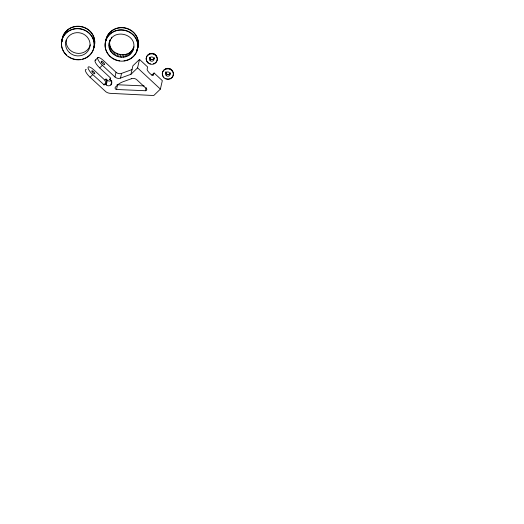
<?xml version="1.0" encoding="UTF-8"?>
<svg xmlns="http://www.w3.org/2000/svg" width="524" height="524" viewBox="0 0 524 524"><rect width="100%" height="100%" fill="white"/><g stroke="black" fill="none" stroke-linecap="round" stroke-linejoin="round"><path stroke-width="0.79" d="M133.915 46.787C131.498 64.996 102.789 56.92 110.007 40.021L109.156 44.049M132.991 50.127L133.574 47.612C128.865 60.096 107.826 54.771 109.732 41.527M133.482 48.673C137.589 34.021 112.896 27.759 109.431 42.542M109.916 41.088L110.204 39.824M109.084 45.581L109.66 43.06M109.228 47.114L109.804 44.592M111.468 38.435L111.756 37.171M109.582 48.621L110.158 46.099M110.132 50.075L110.708 47.553M110.885 51.457L111.461 48.935M111.815 52.734L112.391 50.212M112.909 53.893L113.485 51.372M111.802 80.971L110.905 84.908A3.354 3.164 12.9 0 1 106.175 84.901L107.256 80.172L106.025 79.032L104.872 80.152L105.108 80.696A16.991 4.788 45.9 0 1 104.145 84.881L92.768 74.618A7.336 2.07 45.9 0 1 88.019 67.334A7.336 2.07 45.9 0 1 93.848 69.889L104.872 80.152M114.147 54.909L114.723 52.387M115.516 55.767L116.092 53.245M116.983 56.448L117.559 53.926M118.529 56.946L119.105 54.424M114.959 76.982L116.046 72.253L103.477 60.561A7.336 2.07 45.9 0 0 97.647 58A7.336 2.07 45.9 0 0 102.396 65.284L114.959 76.982A5.175 4.88 12.9 0 0 120.474 78.102L130.948 74.297L137.563 67.878L139.502 59.415L147.644 66.987L147.152 69.148A4.474 1.258 45.9 0 0 149.425 72.98A4.474 1.258 45.9 0 0 153.231 75.476L154.095 72.987L162.322 80.637L160.383 89.106L153.755 95.525L110.02 93.324A8.823 8.325 12.9 0 1 106.038 91.903L90.069 77.231A7.336 2.07 45.9 0 1 86.303 69.423M120.12 57.254L120.697 54.732M121.738 57.358L122.315 54.837M123.35 57.26L123.926 54.738M131.4 78.724A5.168 4.88 12.9 0 1 136.908 79.838L146.406 88.68A1.277 1.205 12.9 0 1 145.482 90.737L116.518 89.486L117.599 84.764L144.146 85.91M124.928 56.965L125.505 54.444M120.474 78.102L121.555 73.38L132.028 69.568M126.448 56.474L127.031 53.952M127.889 55.793L128.465 53.278M129.212 54.948L129.788 52.426M130.404 53.933L130.98 51.411M131.445 52.78L132.022 50.258M132.31 51.509L132.886 48.987M130.948 74.297L132.886 65.828L139.502 59.415M145.482 90.737L146.203 87.587M95.27 60.168L97.968 57.555M90.069 77.231L92.768 74.618M110.905 84.908A3.354 3.164 12.9 0 0 110.793 80.421L109.568 79.275L110.721 78.155L99.698 67.897L102.396 65.284M103.791 84.875L105.304 83.761A16.991 4.788 45.9 0 0 106.261 79.576L106.025 79.032M105.56 83.657L106.713 82.537M151.783 75.227L154.095 72.987M131.393 78.724L122.78 81.855A15.727 14.842 12.9 0 0 117.369 85.222L115.49 87.05A1.506 1.421 12.9 0 0 116.518 89.486M109.568 79.275L109.922 79.281A16.991 4.788 45.9 0 0 110.597 79.085M137.563 67.878L160.383 89.106M104.944 83.755L106.175 84.901M99.698 67.897A7.336 2.07 45.9 0 1 95.931 60.09M111.304 80.689A3.354 3.164 12.9 0 1 107.256 80.172M121.555 73.38A5.175 4.88 12.9 0 1 116.046 72.253M117.599 84.764A1.506 1.421 12.9 0 1 117.042 84.626M146.432 60.077A5.587 5.273 12.9 0 1 150.218 53.605A5.587 5.273 12.9 0 1 157.135 57.365A5.587 5.273 12.9 0 1 153.349 63.836M150.46 63.83A5.587 5.273 12.9 0 1 149.766 63.6M148.488 62.913A5.587 5.273 12.9 0 1 146.681 60.732M148.515 54.922A4.415 4.166 12.9 0 1 148.882 54.516M149.307 54.155A4.415 4.166 12.9 0 1 156.29 56.402M156.421 56.939A4.415 4.166 12.9 0 1 156.466 57.489M154.338 58.059A2.345 2.214 12.9 0 1 149.726 57.47A2.292 2.161 12.9 0 0 151.967 59.644A2.292 2.161 12.9 0 0 154.338 57.764M163.141 76.353A5.587 5.273 12.9 0 1 167.778 68.428A5.587 5.273 12.9 0 1 172.796 76.38M172.403 76.949A5.587 5.273 12.9 0 1 170.156 78.613M169.468 78.836A5.587 5.273 12.9 0 1 166.586 78.829M165.892 78.607A5.587 5.273 12.9 0 1 165.23 78.299M165.008 69.515A4.415 4.166 12.9 0 1 171.951 70.399M172.219 70.891A4.415 4.166 12.9 0 1 172.416 71.408M170.464 73.059A2.345 2.214 12.9 0 1 167.641 74.624A2.345 2.214 12.9 0 1 165.912 71.899M105.691 41.232A16.434 15.51 12.9 0 1 126.9 28.578A16.434 15.51 12.9 0 1 136.364 51.116M105.737 41.016A16.434 15.51 12.9 0 1 126.946 28.361A16.434 15.51 12.9 0 1 136.41 50.9M117.625 60.411A16.434 15.51 12.9 0 1 107.865 36.438A16.434 15.51 12.9 0 1 134.714 36.497A16.434 15.51 12.9 0 1 126.107 60.43M125.419 60.594A16.434 15.51 12.9 0 1 124.011 60.823M119.734 60.817A16.434 15.51 12.9 0 1 118.319 60.574M170.411 73.046A2.292 2.161 12.9 0 1 167.647 74.572A2.292 2.161 12.9 0 1 165.97 71.912M63.502 51.214A16.434 15.51 12.9 0 1 69.554 30.457A16.434 15.51 12.9 0 1 91.746 36.123A16.434 15.51 12.9 0 1 86.984 57.208M86.381 57.561A16.434 15.51 12.9 0 1 82.465 59.107M80.375 59.5A16.434 15.51 12.9 0 1 76.098 59.487M75.391 59.382A16.434 15.51 12.9 0 1 71.939 58.426M71.277 58.151A16.434 15.51 12.9 0 1 69.993 57.522M69.378 57.168A16.434 15.51 12.9 0 1 68.186 56.389M66.541 55.04A16.434 15.51 12.9 0 1 63.863 51.81M62.009 41.724A16.434 15.51 12.9 0 1 81.227 26.508A16.434 15.51 12.9 0 1 93.678 47.75M62.14 39.235A16.434 15.51 12.9 0 1 82.569 27.052A16.434 15.51 12.9 0 1 93.626 47.966M61.956 41.94A16.434 15.51 12.9 0 1 62.048 39.909M90.311 44.802A12.294 11.607 12.9 0 1 76.275 53.173A12.294 11.607 12.9 0 1 66.201 40.21M92.145 71.742A2.07 0.583 45.9 0 0 94.706 73.766A2.07 0.583 45.9 0 0 93.069 71.251A2.07 0.583 45.9 0 0 92.145 71.742M147.847 62.815A5.587 5.273 12.9 0 0 157.115 60.463A5.587 5.273 12.9 0 0 150.133 53.965A5.587 5.273 12.9 0 0 147.847 62.815M163.973 77.814A5.587 5.273 12.9 0 0 173.241 75.463A5.587 5.273 12.9 0 0 166.259 68.965A5.587 5.273 12.9 0 0 163.973 77.814M101.617 62.343A2.345 0.662 45.9 0 0 104.525 64.642A2.345 0.662 45.9 0 0 102.665 61.786A2.345 0.662 45.9 0 0 101.617 62.343M110.132 56.585A16.434 15.51 12.9 0 0 137.38 49.675A16.434 15.51 12.9 0 0 116.852 30.569A16.434 15.51 12.9 0 0 110.132 56.585M166.246 75.613A2.292 2.161 12.9 0 0 170.045 74.65A2.292 2.161 12.9 0 0 167.182 71.985A2.292 2.161 12.9 0 0 166.246 75.613M150.119 60.607A2.292 2.161 12.9 0 0 153.918 59.644A2.292 2.161 12.9 0 0 151.056 56.985A2.292 2.161 12.9 0 0 150.119 60.607M66.489 55.256A16.434 15.51 12.9 0 0 93.744 48.346A16.434 15.51 12.9 0 0 73.216 29.239A16.434 15.51 12.9 0 0 66.489 55.256M69.345 52.492A12.294 11.607 12.9 0 0 89.728 47.324A12.294 11.607 12.9 0 0 74.375 33.032A12.294 11.607 12.9 0 0 69.345 52.492"/></g></svg>
